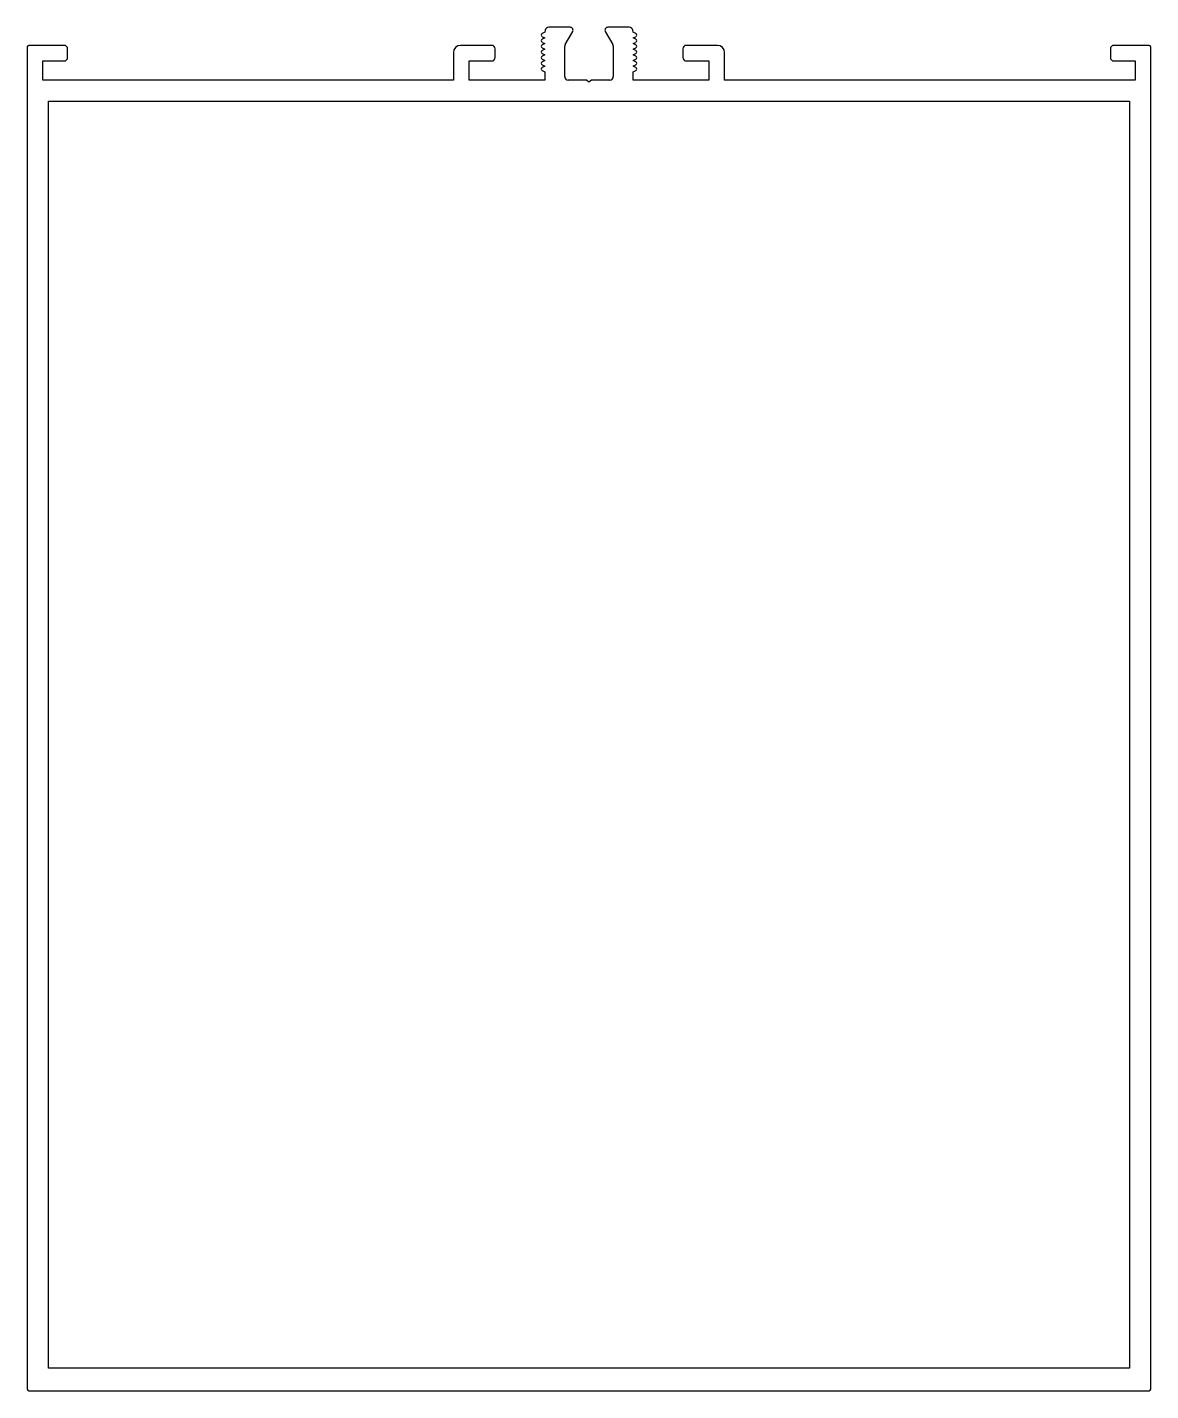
# Model space of a CAD drawing. Extents: x 1594 to 1753, y 1569 to 1762.
import ezdxf

# ---------------------------------------------------------------- set-up
doc = ezdxf.new("R2010")
doc.units = 0
doc.layers.get('0').update_dxf_attribs({"linetype": 'CONTINUOUS'})

msp = doc.modelspace()

# ---------------------------------------------------------------- linework, layer by layer
at = {"color": 0}
for p, q in [((1667.27, 1761.1), (1666.9, 1760.92)), ((1666.9, 1760.47), (1667.27, 1760.3)), ((1667.27, 1760.3), (1666.9, 1760.12)), ((1667.32, 1761.38), (1667.27, 1761.1)), ((1670.85, 1761.8), (1667.81, 1761.8)), ((1670.14, 1759.36), (1671.2, 1761.2)), ((1675.8, 1761.2), (1676.86, 1759.36)), ((1679.19, 1761.8), (1676.15, 1761.8)), ((1679.73, 1761.1), (1679.68, 1761.38)), ((1680.11, 1760.92), (1679.73, 1761.1)), ((1679.73, 1760.3), (1680.11, 1760.47)), ((1680.11, 1760.12), (1679.73, 1760.3)), ((1594.15, 1759.04), (1594.15, 1569.44)), ((1599.35, 1759.24), (1594.35, 1759.24)), ((1599.85, 1757.54), (1599.85, 1758.74)), ((1654.35, 1758.24), (1654.35, 1754.34)), ((1659.75, 1759.24), (1655.35, 1759.24)), ((1660.25, 1757.54), (1660.25, 1758.74)), ((1666.9, 1759.67), (1667.27, 1759.5)), ((1667.27, 1759.5), (1666.9, 1759.32)), ((1666.9, 1758.87), (1667.27, 1758.7)), ((1667.27, 1758.7), (1666.9, 1758.52)), ((1666.9, 1758.07), (1667.27, 1757.9)), ((1670.07, 1754.84), (1670.07, 1759.11)), ((1676.93, 1759.11), (1676.93, 1754.84)), ((1679.73, 1759.5), (1680.11, 1759.67)), ((1680.11, 1759.32), (1679.73, 1759.5)), ((1679.73, 1758.7), (1680.11, 1758.87)), ((1680.11, 1758.52), (1679.73, 1758.7)), ((1679.73, 1757.9), (1680.11, 1758.07)), ((1686.75, 1758.74), (1686.75, 1757.54)), ((1691.65, 1759.24), (1687.25, 1759.24)), ((1692.65, 1754.34), (1692.65, 1758.24)), ((1747.15, 1758.74), (1747.15, 1757.54)), ((1752.65, 1759.24), (1747.65, 1759.24)), ((1752.85, 1569.44), (1752.85, 1759.04)), ((1596.35, 1754.34), (1596.35, 1757.04)), ((1596.35, 1757.04), (1599.35, 1757.04)), ((1656.55, 1754.34), (1656.55, 1757.04)), ((1656.55, 1757.04), (1659.75, 1757.04)), ((1667.27, 1757.9), (1666.9, 1757.72)), ((1666.9, 1757.27), (1667.27, 1757.1)), ((1667.27, 1757.1), (1666.9, 1756.92)), ((1666.9, 1756.47), (1667.27, 1756.3)), ((1667.27, 1756.3), (1666.9, 1756.12)), ((1680.11, 1757.72), (1679.73, 1757.9)), ((1679.73, 1757.1), (1680.11, 1757.27)), ((1680.11, 1756.92), (1679.73, 1757.1)), ((1679.73, 1756.3), (1680.11, 1756.47)), ((1680.11, 1756.12), (1679.73, 1756.3)), ((1687.25, 1757.04), (1690.45, 1757.04)), ((1690.45, 1757.04), (1690.45, 1754.34)), ((1747.65, 1757.04), (1750.65, 1757.04)), ((1750.65, 1757.04), (1750.65, 1754.34)), ((1654.35, 1754.34), (1596.35, 1754.34)), ((1667.27, 1754.34), (1656.55, 1754.34)), ((1666.9, 1755.67), (1667.27, 1755.5)), ((1667.27, 1755.5), (1667.27, 1754.34)), ((1673.14, 1754.34), (1670.57, 1754.34)), ((1673.5, 1754.04), (1673.14, 1754.34)), ((1673.86, 1754.34), (1673.5, 1754.04)), ((1676.43, 1754.34), (1673.86, 1754.34)), ((1679.73, 1755.5), (1680.11, 1755.67)), ((1679.73, 1754.34), (1679.73, 1755.5)), ((1690.45, 1754.34), (1679.73, 1754.34)), ((1750.65, 1754.34), (1692.65, 1754.34)), ((1597.15, 1572.44), (1597.15, 1751.34)), ((1597.15, 1751.34), (1749.85, 1751.34)), ((1749.85, 1751.34), (1749.85, 1572.44)), ((1749.85, 1572.44), (1597.15, 1572.44)), ((1594.35, 1569.24), (1752.65, 1569.24))]:
    msp.add_line(p, q, dxfattribs=at)
for centre, radius, start, end in [((1667, 1760.7), 0.25, 114.7804, 245.2196), ((1667, 1759.9), 0.25, 114.7804, 245.2196), ((1667.81, 1761.3), 0.5, 90, 170), ((1670.85, 1761.4), 0.4, 330, 90), ((1676.15, 1761.4), 0.4, 90, 210), ((1679.19, 1761.3), 0.5, 10, 90), ((1680, 1760.7), 0.25, 294.7804, 65.2196), ((1680, 1759.9), 0.25, 294.7804, 65.2196), ((1594.35, 1759.04), 0.2, 90, 180), ((1599.35, 1758.74), 0.5, 0, 90), ((1655.35, 1758.24), 1, 90, 180), ((1659.75, 1758.74), 0.5, 0, 90), ((1667, 1759.1), 0.25, 114.7804, 245.2196), ((1667, 1758.3), 0.25, 114.7804, 245.2196), ((1670.57, 1759.11), 0.5, 150, 180), ((1676.43, 1759.11), 0.5, 0, 30), ((1680, 1759.1), 0.25, 294.7804, 65.2196), ((1680, 1758.3), 0.25, 294.7804, 65.2196), ((1687.25, 1758.74), 0.5, 90, 180), ((1691.65, 1758.24), 1, 0, 90), ((1747.65, 1758.74), 0.5, 90, 180), ((1752.65, 1759.04), 0.2, 0, 90), ((1599.35, 1757.54), 0.5, 270, 0), ((1659.75, 1757.54), 0.5, 270, 0), ((1667, 1757.5), 0.25, 114.7804, 245.2196), ((1667, 1756.7), 0.25, 114.7804, 245.2196), ((1680, 1757.5), 0.25, 294.7804, 65.2196), ((1680, 1756.7), 0.25, 294.7804, 65.2196), ((1687.25, 1757.54), 0.5, 180, 270), ((1747.65, 1757.54), 0.5, 180, 270), ((1667, 1755.9), 0.25, 114.7804, 245.2196), ((1670.57, 1754.84), 0.5, 180, 270), ((1676.43, 1754.84), 0.5, 270, 0), ((1680, 1755.9), 0.25, 294.7804, 65.2196), ((1594.35, 1569.44), 0.2, 180, 270), ((1752.65, 1569.44), 0.2, 270, 0)]:
    msp.add_arc(centre, radius, start, end, dxfattribs=at)

doc.saveas('drawing.dxf')
